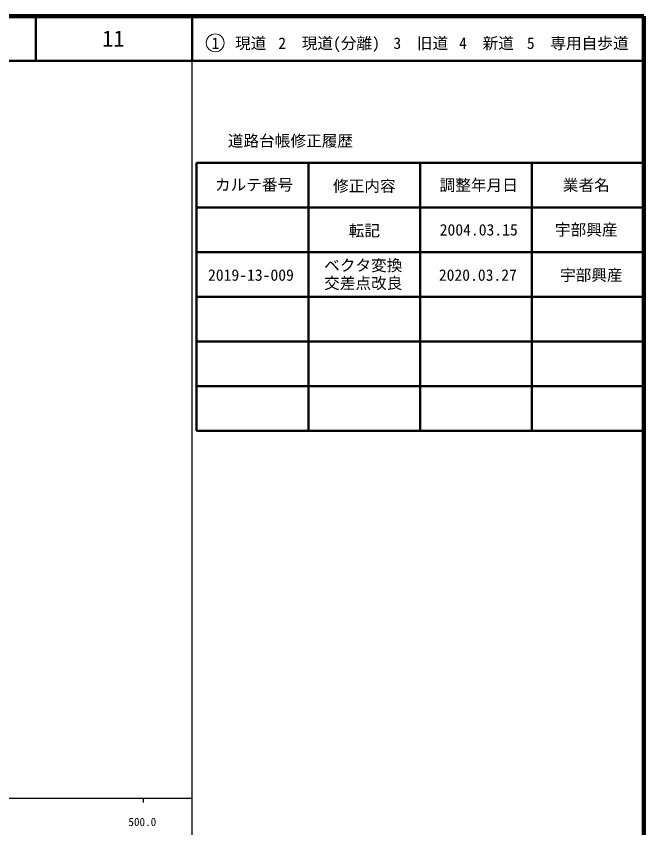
# Model space of a CAD drawing. Units: millimetres, scale not verified. Extents: x 40000 to 680000, y 20000 to 380000.
# Drawn here: x 539649 to 680000, y 198357 to 380000 of the extents above; entities that cross this region are included whole.
import ezdxf
from ezdxf.enums import TextEntityAlignment as Align

# ---------------------------------------------------------------- set-up
doc = ezdxf.new("R2010")
doc.units = ezdxf.units.MM
doc.header["$LTSCALE"] = 1000
for name, color, linetype, lineweight in [('M-TTL', 2, 'Continuous', 140), ('M-TTL-BAND', 7, 'Continuous', 13), ('M-TTL-FRAM', 2, 'Continuous', 50), ('M-TTL-LINE', 7, 'Continuous', 50), ('M-TTL-TXT', 7, 'Continuous', 13)]:
    doc.layers.add(name, color=color, linetype=linetype, lineweight=lineweight)
doc.styles.add('ＭＳ ゴシック', font='')
doc.styles.get('ＭＳ ゴシック').set_extended_font_data('MS Gothic')

msp = doc.modelspace()

# ---------------------------------------------------------------- linework, layer by layer
at = {"layer": 'M-TTL'}
for p, q in [((680000, 380000), (40000, 380000)), ((680000, 20000), (680000, 380000))]:
    msp.add_line(p, q, dxfattribs=at)
at = {"layer": 'M-TTL-BAND', "lineweight": 25}
for p, q in [((579000, 20000), (579000, 370000)), ((40000, 205000), (579000, 205000)), ((568000, 205000), (568000, 204000))]:
    msp.add_line(p, q, dxfattribs=at)
at = {"layer": 'M-TTL-FRAM'}
for p, q in [((580000, 347197), (580000, 287197)), ((580000, 347197), (680000, 347197)), ((580000, 287197), (680000, 287197))]:
    msp.add_line(p, q, dxfattribs=at)
at = {"layer": 'M-TTL-LINE'}
for p, q in [((543997, 380000), (543997, 370000)), ((579000, 380000), (579000, 370000)), ((40000, 370000), (680000, 370000)), ((605000, 347197), (605000, 287197)), ((630000, 347197), (630000, 287197)), ((655000, 347197), (655000, 287197)), ((580000, 337197), (680000, 337197)), ((580000, 327197), (680000, 327197)), ((580000, 317197), (680000, 317197)), ((580000, 307197), (680000, 307197)), ((580000, 297197), (680000, 297197))]:
    msp.add_line(p, q, dxfattribs=at)
at = {"layer": 'M-TTL-TXT'}
msp.add_circle((584147, 374034), 2000, dxfattribs=at)

# ---------------------------------------------------------------- texts
at = {"layer": 'M-TTL-BAND', "style": 'ＭＳ ゴシック'}
msp.add_text('500.0', height=1833, dxfattribs=at).set_placement((567844, 198195), align=Align.BOTTOM_CENTER)
at = {"layer": 'M-TTL-TXT', "style": 'ＭＳ ゴシック'}
for s, height, p in [('11', 3666, (561372, 375000)), ('1\u3000現道', 2566, (589448, 373958)), ('2\u3000現道(分離)', 2566, (609619, 373958)), ('3\u3000旧道', 2566, (630121, 373958)), ('4\u3000新道', 2566, (644824, 373958)), ('5\u3000専用自歩道', 2566, (665228, 373958)), ('道路台帳修正履歴', 2566, (600968, 352113)), ('カルテ番号', 2566, (592839, 342277)), ('修正内容', 2566, (617509, 342023)), ('調整年月日', 2566, (643089, 342197)), ('業者名', 2566, (667134, 342197)), ('転記', 2566, (617509, 332023)), ('2004.03.15', 2566, (643089, 332197)), ('宇部興産', 2566, (667134, 332197)), ('ベクタ変換', 2566, (617262, 324245)), ('2019-13-009', 2566, (592143, 322072)), ('2020.03.27', 2566, (642891, 322072)), ('宇部興産', 2566, (668269, 322072)), ('交差点改良', 2566, (617262, 320263))]:
    msp.add_text(s, height=height, dxfattribs=at).set_placement(p, align=Align.MIDDLE_CENTER)

doc.saveas('drawing.dxf')
